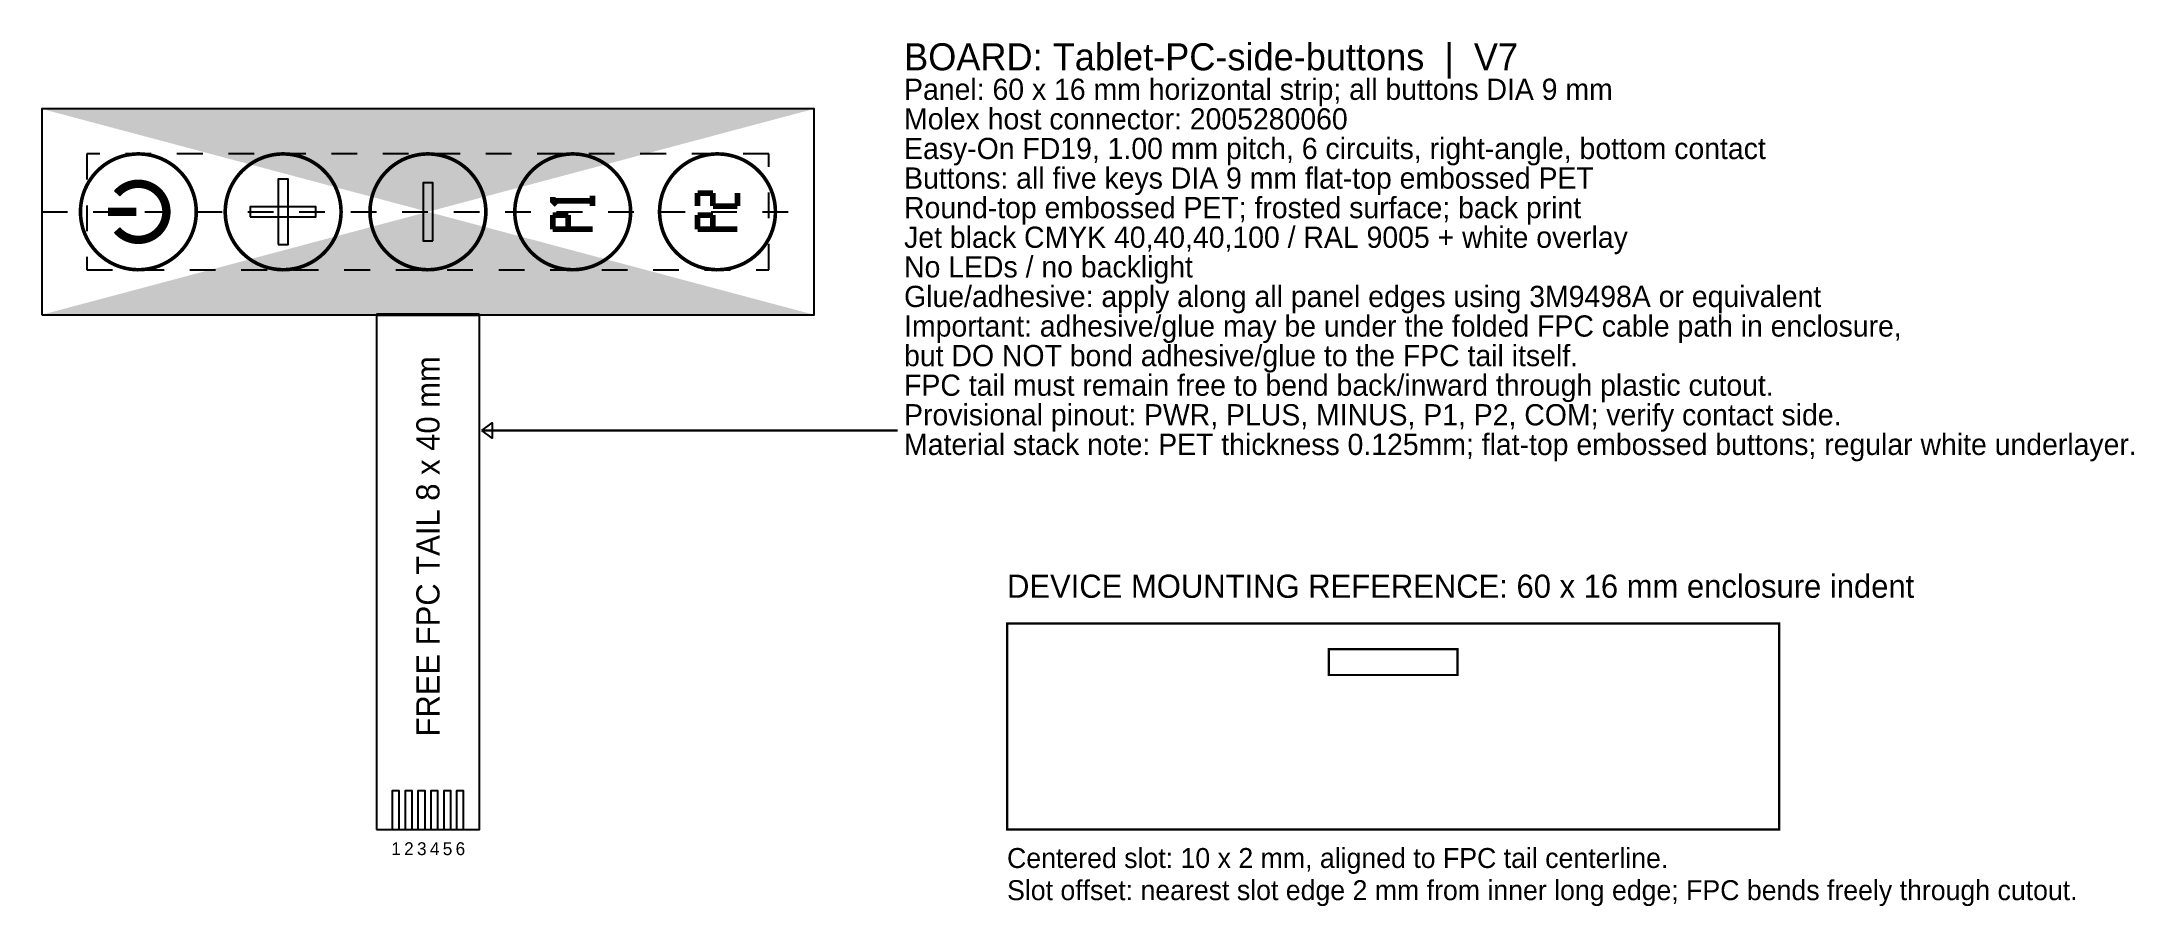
# Model space of a CAD drawing. Header units: millimetres. Extents: x 0 to 163, y -46 to 21.
import ezdxf
from ezdxf.enums import TextEntityAlignment as Align

# ---------------------------------------------------------------- set-up
doc = ezdxf.new("R2010")
doc.units = ezdxf.units.MM
doc.linetypes.add('DASHED', pattern=[4, 2, -2])
for name, color, linetype in [('00_PANEL_OUTER_CUT_DO_NOT_PRINT', 1, 'CONTINUOUS'), ('01_BACK_PRINT_FILL_JET_BLACK_CMYK_40_40_40_100_RAL9005', 250, 'CONTINUOUS'), ('02_BACK_PRINT_WHITE_OVERLAY_OUTLINED_ROTATED_90_RIGHT', 7, 'CONTINUOUS'), ('03_FLAT_TOP_EMBOSS_BUTTONS_DIA9_POWER_PLUS_MINUS', 5, 'CONTINUOUS'), ('03B_FLAT_TOP_EMBOSS_BUTTONS_DIA9_P1_P2', 5, 'CONTINUOUS'), ('04_REAR_FPC_TAIL_FREE_NO_ADHESIVE_ON_TAIL', 3, 'CONTINUOUS'), ('05_REAR_ADHESIVE_3M9498A_EDGE_GLUE', 2, 'DASHED'), ('06_CONNECTOR_PINOUT_DO_NOT_PRINT', 4, 'CONTINUOUS'), ('07_ANNOTATION_NOTES_DO_NOT_PRINT', 6, 'CONTINUOUS')]:
    doc.layers.add(name, color=color, linetype=linetype)

msp = doc.modelspace()

# ---------------------------------------------------------------- linework, layer by layer
at = {"layer": '00_PANEL_OUTER_CUT_DO_NOT_PRINT'}
msp.add_lwpolyline([(0, 0), (60, 0), (60, 16), (0, 16)], close=True, dxfattribs=at)
at = {"layer": '01_BACK_PRINT_FILL_JET_BLACK_CMYK_40_40_40_100_RAL9005'}
msp.add_solid([(0, 0), (60, 0), (60, 16), (0, 16)], dxfattribs=at)
at = {"layer": '02_BACK_PRINT_WHITE_OVERLAY_OUTLINED_ROTATED_90_RIGHT', "const_width": 0.28}
for points in [[(12, 8), (11.99094, 8.285408), (11.963797, 8.569666), (11.918679, 8.851631), (11.855769, 9.130166), (11.77532, 9.404151), (11.677656, 9.672481), (11.563169, 9.934077), (11.432322, 10.187885), (11.285641, 10.432884), (11.123716, 10.668086), (10.9472, 10.892544), (10.756803, 11.105356), (10.553292, 11.305663), (10.337487, 11.492659), (10.110256, 11.665592), (9.872515, 11.823764), (9.62522, 11.96654), (9.369368, 12.093344), (9.105988, 12.203665), (8.836142, 12.29706), (8.560915, 12.373152), (8.281417, 12.431635), (7.998772, 12.472273), (7.714119, 12.494903), (7.428603, 12.499434), (7.143375, 12.485846), (6.859583, 12.454196), (6.57837, 12.404611), (6.300868, 12.33729), (6.028194, 12.252504), (5.761447, 12.150594), (5.5017, 12.031972), (5.25, 11.897114), (5.00736, 11.746564), (4.774756, 11.580928), (4.553127, 11.400873), (4.343363, 11.207124), (4.14631, 11.000461), (3.962761, 10.781715), (3.793455, 10.551769), (3.639075, 10.311548), (3.50024, 10.062019), (3.377512, 9.804187), (3.271383, 9.539091), (3.182282, 9.267797), (3.110566, 8.991397), (3.056525, 8.711006), (3.020376, 8.427752), (3.002266, 8.142776), (3.002266, 7.857224), (3.020376, 7.572248), (3.056525, 7.288994), (3.110566, 7.008603), (3.182282, 6.732203), (3.271383, 6.460909), (3.377512, 6.195813), (3.50024, 5.937981), (3.639075, 5.688452), (3.793455, 5.448231), (3.962761, 5.218285), (4.14631, 4.999539), (4.343363, 4.792876), (4.553127, 4.599127), (4.774756, 4.419072), (5.00736, 4.253436), (5.25, 4.102886), (5.5017, 3.968028), (5.761447, 3.849406), (6.028194, 3.747496), (6.300868, 3.66271), (6.57837, 3.595389), (6.859583, 3.545804), (7.143375, 3.514154), (7.428603, 3.500566), (7.714119, 3.505097), (7.998772, 3.527727), (8.281417, 3.568365), (8.560915, 3.626848), (8.836142, 3.70294), (9.105988, 3.796335), (9.369368, 3.906656), (9.62522, 4.03346), (9.872515, 4.176236), (10.110256, 4.334408), (10.337487, 4.507341), (10.553292, 4.694337), (10.756803, 4.894644), (10.9472, 5.107456), (11.123716, 5.331914), (11.285641, 5.567116), (11.432322, 5.812115), (11.563169, 6.065923), (11.677656, 6.327519), (11.77532, 6.595849), (11.855769, 6.869834), (11.918679, 7.148369), (11.963797, 7.430334), (11.99094, 7.714592), (12, 8)], [(23.25, 8), (23.24094, 8.285408), (23.213797, 8.569666), (23.168679, 8.851631), (23.105769, 9.130166), (23.02532, 9.404151), (22.927656, 9.672481), (22.813169, 9.934077), (22.682322, 10.187885), (22.535641, 10.432884), (22.373716, 10.668086), (22.1972, 10.892544), (22.006803, 11.105356), (21.803292, 11.305663), (21.587487, 11.492659), (21.360256, 11.665592), (21.122515, 11.823764), (20.87522, 11.96654), (20.619368, 12.093344), (20.355988, 12.203665), (20.086142, 12.29706), (19.810915, 12.373152), (19.531417, 12.431635), (19.248772, 12.472273), (18.964119, 12.494903), (18.678603, 12.499434), (18.393375, 12.485846), (18.109583, 12.454196), (17.82837, 12.404611), (17.550868, 12.33729), (17.278194, 12.252504), (17.011447, 12.150594), (16.7517, 12.031972), (16.5, 11.897114), (16.25736, 11.746564), (16.024756, 11.580928), (15.803127, 11.400873), (15.593363, 11.207124), (15.39631, 11.000461), (15.212761, 10.781715), (15.043455, 10.551769), (14.889075, 10.311548), (14.75024, 10.062019), (14.627512, 9.804187), (14.521383, 9.539091), (14.432282, 9.267797), (14.360566, 8.991397), (14.306525, 8.711006), (14.270376, 8.427752), (14.252266, 8.142776), (14.252266, 7.857224), (14.270376, 7.572248), (14.306525, 7.288994), (14.360566, 7.008603), (14.432282, 6.732203), (14.521383, 6.460909), (14.627512, 6.195813), (14.75024, 5.937981), (14.889075, 5.688452), (15.043455, 5.448231), (15.212761, 5.218285), (15.39631, 4.999539), (15.593363, 4.792876), (15.803127, 4.599127), (16.024756, 4.419072), (16.25736, 4.253436), (16.5, 4.102886), (16.7517, 3.968028), (17.011447, 3.849406), (17.278194, 3.747496), (17.550868, 3.66271), (17.82837, 3.595389), (18.109583, 3.545804), (18.393375, 3.514154), (18.678603, 3.500566), (18.964119, 3.505097), (19.248772, 3.527727), (19.531417, 3.568365), (19.810915, 3.626848), (20.086142, 3.70294), (20.355988, 3.796335), (20.619368, 3.906656), (20.87522, 4.03346), (21.122515, 4.176236), (21.360256, 4.334408), (21.587487, 4.507341), (21.803292, 4.694337), (22.006803, 4.894644), (22.1972, 5.107456), (22.373716, 5.331914), (22.535641, 5.567116), (22.682322, 5.812115), (22.813169, 6.065923), (22.927656, 6.327519), (23.02532, 6.595849), (23.105769, 6.869834), (23.168679, 7.148369), (23.213797, 7.430334), (23.24094, 7.714592), (23.25, 8)], [(34.5, 8), (34.49094, 8.285408), (34.463797, 8.569666), (34.418679, 8.851631), (34.355769, 9.130166), (34.27532, 9.404151), (34.177656, 9.672481), (34.063169, 9.934077), (33.932322, 10.187885), (33.785641, 10.432884), (33.623716, 10.668086), (33.4472, 10.892544), (33.256803, 11.105356), (33.053292, 11.305663), (32.837487, 11.492659), (32.610256, 11.665592), (32.372515, 11.823764), (32.12522, 11.96654), (31.869368, 12.093344), (31.605988, 12.203665), (31.336142, 12.29706), (31.060915, 12.373152), (30.781417, 12.431635), (30.498772, 12.472273), (30.214119, 12.494903), (29.928603, 12.499434), (29.643375, 12.485846), (29.359583, 12.454196), (29.07837, 12.404611), (28.800868, 12.33729), (28.528194, 12.252504), (28.261447, 12.150594), (28.0017, 12.031972), (27.75, 11.897114), (27.50736, 11.746564), (27.274756, 11.580928), (27.053127, 11.400873), (26.843363, 11.207124), (26.64631, 11.000461), (26.462761, 10.781715), (26.293455, 10.551769), (26.139075, 10.311548), (26.00024, 10.062019), (25.877512, 9.804187), (25.771383, 9.539091), (25.682282, 9.267797), (25.610566, 8.991397), (25.556525, 8.711006), (25.520376, 8.427752), (25.502266, 8.142776), (25.502266, 7.857224), (25.520376, 7.572248), (25.556525, 7.288994), (25.610566, 7.008603), (25.682282, 6.732203), (25.771383, 6.460909), (25.877512, 6.195813), (26.00024, 5.937981), (26.139075, 5.688452), (26.293455, 5.448231), (26.462761, 5.218285), (26.64631, 4.999539), (26.843363, 4.792876), (27.053127, 4.599127), (27.274756, 4.419072), (27.50736, 4.253436), (27.75, 4.102886), (28.0017, 3.968028), (28.261447, 3.849406), (28.528194, 3.747496), (28.800868, 3.66271), (29.07837, 3.595389), (29.359583, 3.545804), (29.643375, 3.514154), (29.928603, 3.500566), (30.214119, 3.505097), (30.498772, 3.527727), (30.781417, 3.568365), (31.060915, 3.626848), (31.336142, 3.70294), (31.605988, 3.796335), (31.869368, 3.906656), (32.12522, 4.03346), (32.372515, 4.176236), (32.610256, 4.334408), (32.837487, 4.507341), (33.053292, 4.694337), (33.256803, 4.894644), (33.4472, 5.107456), (33.623716, 5.331914), (33.785641, 5.567116), (33.932322, 5.812115), (34.063169, 6.065923), (34.177656, 6.327519), (34.27532, 6.595849), (34.355769, 6.869834), (34.418679, 7.148369), (34.463797, 7.430334), (34.49094, 7.714592), (34.5, 8)], [(45.75, 8), (45.74094, 8.285408), (45.713796, 8.569666), (45.668679, 8.851631), (45.605769, 9.130166), (45.525319, 9.404151), (45.427656, 9.672481), (45.313169, 9.934077), (45.182323, 10.187885), (45.035641, 10.432883), (44.873716, 10.668086), (44.6972, 10.892544), (44.506803, 11.105355), (44.303293, 11.305663), (44.087487, 11.492659), (43.860256, 11.665592), (43.622515, 11.823765), (43.37522, 11.96654), (43.119367, 12.093344), (42.855988, 12.203665), (42.586142, 12.29706), (42.310916, 12.373152), (42.031417, 12.431635), (41.748772, 12.472273), (41.464119, 12.494903), (41.178603, 12.499434), (40.893375, 12.485846), (40.609584, 12.454197), (40.32837, 12.404611), (40.050868, 12.33729), (39.778194, 12.252503), (39.511446, 12.150594), (39.251701, 12.031972), (39, 11.897115), (38.75736, 11.746564), (38.524756, 11.580928), (38.303127, 11.400873), (38.093362, 11.207124), (37.89631, 11.00046), (37.712761, 10.781716), (37.543456, 10.551769), (37.389074, 10.311549), (37.25024, 10.062019), (37.127512, 9.804187), (37.021384, 9.539091), (36.932282, 9.267796), (36.860566, 8.991397), (36.806525, 8.711007), (36.770376, 8.427752), (36.752266, 8.142776), (36.752266, 7.857224), (36.770376, 7.572248), (36.806525, 7.288993), (36.860566, 7.008603), (36.932282, 6.732204), (37.021384, 6.460909), (37.127512, 6.195813), (37.25024, 5.937981), (37.389074, 5.688451), (37.543456, 5.448231), (37.712761, 5.218285), (37.89631, 4.99954), (38.093362, 4.792876), (38.303127, 4.599127), (38.524756, 4.419072), (38.75736, 4.253436), (39, 4.102885), (39.251701, 3.968028), (39.511446, 3.849406), (39.778194, 3.747497), (40.050868, 3.66271), (40.32837, 3.595389), (40.609584, 3.545803), (40.893375, 3.514154), (41.178603, 3.500566), (41.464119, 3.505097), (41.748772, 3.527727), (42.031417, 3.568365), (42.310916, 3.626848), (42.586142, 3.70294), (42.855988, 3.796335), (43.119367, 3.906656), (43.37522, 4.03346), (43.622515, 4.176235), (43.860256, 4.334408), (44.087487, 4.507341), (44.303293, 4.694337), (44.506803, 4.894645), (44.6972, 5.107456), (44.873716, 5.331914), (45.035641, 5.567117), (45.182323, 5.812115), (45.313169, 6.065923), (45.427656, 6.327519), (45.525319, 6.595849), (45.605769, 6.869834), (45.668679, 7.148369), (45.713796, 7.430334), (45.74094, 7.714592), (45.75, 8)], [(57, 8), (56.99094, 8.285408), (56.963796, 8.569666), (56.918679, 8.851631), (56.855769, 9.130166), (56.775319, 9.404151), (56.677656, 9.672481), (56.563169, 9.934077), (56.432323, 10.187885), (56.285641, 10.432883), (56.123716, 10.668086), (55.9472, 10.892544), (55.756803, 11.105355), (55.553293, 11.305663), (55.337487, 11.492659), (55.110256, 11.665592), (54.872515, 11.823765), (54.62522, 11.96654), (54.369367, 12.093344), (54.105988, 12.203665), (53.836142, 12.29706), (53.560916, 12.373152), (53.281417, 12.431635), (52.998772, 12.472273), (52.714119, 12.494903), (52.428603, 12.499434), (52.143375, 12.485846), (51.859584, 12.454197), (51.57837, 12.404611), (51.300868, 12.33729), (51.028194, 12.252503), (50.761446, 12.150594), (50.501701, 12.031972), (50.25, 11.897115), (50.00736, 11.746564), (49.774756, 11.580928), (49.553127, 11.400873), (49.343362, 11.207124), (49.14631, 11.00046), (48.962761, 10.781716), (48.793456, 10.551769), (48.639074, 10.311549), (48.50024, 10.062019), (48.377512, 9.804187), (48.271384, 9.539091), (48.182282, 9.267796), (48.110566, 8.991397), (48.056525, 8.711007), (48.020376, 8.427752), (48.002266, 8.142776), (48.002266, 7.857224), (48.020376, 7.572248), (48.056525, 7.288993), (48.110566, 7.008603), (48.182282, 6.732204), (48.271384, 6.460909), (48.377512, 6.195813), (48.50024, 5.937981), (48.639074, 5.688451), (48.793456, 5.448231), (48.962761, 5.218285), (49.14631, 4.99954), (49.343362, 4.792876), (49.553127, 4.599127), (49.774756, 4.419072), (50.00736, 4.253436), (50.25, 4.102885), (50.501701, 3.968028), (50.761446, 3.849406), (51.028194, 3.747497), (51.300868, 3.66271), (51.57837, 3.595389), (51.859584, 3.545803), (52.143375, 3.514154), (52.428603, 3.500566), (52.714119, 3.505097), (52.998772, 3.527727), (53.281417, 3.568365), (53.560916, 3.626848), (53.836142, 3.70294), (54.105988, 3.796335), (54.369367, 3.906656), (54.62522, 4.03346), (54.872515, 4.176235), (55.110256, 4.334408), (55.337487, 4.507341), (55.553293, 4.694337), (55.756803, 4.894645), (55.9472, 5.107456), (56.123716, 5.331914), (56.285641, 5.567117), (56.432323, 5.812115), (56.563169, 6.065923), (56.677656, 6.327519), (56.775319, 6.595849), (56.855769, 6.869834), (56.918679, 7.148369), (56.963796, 7.430334), (56.99094, 7.714592), (57, 8)]]:
    msp.add_lwpolyline(points, close=True, dxfattribs=at)
at = {"layer": '02_BACK_PRINT_WHITE_OVERLAY_OUTLINED_ROTATED_90_RIGHT'}
for points, const_width in [([(5.830023, 6.598723), (5.919845, 6.498165), (6.015711, 6.403352), (6.117255, 6.314646), (6.224089, 6.232388), (6.335804, 6.156892), (6.451972, 6.088446), (6.57215, 6.027313), (6.695877, 5.973726), (6.82268, 5.927891), (6.952074, 5.889982), (7.083564, 5.860145), (7.216647, 5.838493), (7.350814, 5.825111), (7.485551, 5.820048), (7.620344, 5.823324), (7.754677, 5.834927), (7.888035, 5.854813), (8.019909, 5.882904), (8.149795, 5.919095), (8.277194, 5.963245), (8.40162, 6.015187), (8.522597, 6.074722), (8.639663, 6.141622), (8.752368, 6.215631), (8.860283, 6.296466), (8.962995, 6.383817), (9.060109, 6.477351), (9.151256, 6.57671), (9.236086, 6.681514), (9.314274, 6.791361), (9.385523, 6.905832), (9.449558, 7.024488), (9.506136, 7.146876), (9.555039, 7.272528), (9.596081, 7.400963), (9.629104, 7.531689), (9.653983, 7.664206), (9.670622, 7.798009), (9.678957, 7.932584), (9.678957, 8.067416), (9.670622, 8.201991), (9.653983, 8.335794), (9.629104, 8.468311), (9.596081, 8.599037), (9.555039, 8.727472), (9.506136, 8.853124), (9.449558, 8.975512), (9.385523, 9.094168), (9.314274, 9.208639), (9.236086, 9.318486), (9.151256, 9.42329), (9.060109, 9.522649), (8.962995, 9.616183), (8.860283, 9.703534), (8.752368, 9.784369), (8.639663, 9.858378), (8.522597, 9.925278), (8.40162, 9.984813), (8.277194, 10.036755), (8.149795, 10.080905), (8.019909, 10.117096), (7.888035, 10.145187), (7.754677, 10.165073), (7.620344, 10.176676), (7.485551, 10.179952), (7.350814, 10.174889), (7.216647, 10.161507), (7.083564, 10.139855), (6.952074, 10.110018), (6.82268, 10.072109), (6.695877, 10.026274), (6.57215, 9.972687), (6.451972, 9.911554), (6.335804, 9.843108), (6.224089, 9.767612), (6.117255, 9.685354), (6.015711, 9.596648), (5.919845, 9.501835), (5.830023, 9.401277)], 0.65), ([(7.35, 8), (5.15, 8)], 0.65), ([(40, 8.55), (39.7, 8.85), (39.7, 9.15)], 0.44), ([(42.8, 8.85), (39.7, 8.85)], 0.44), ([(42.8, 8.45), (42.8, 9.25)], 0.44), ([(50.95, 8.45), (50.95, 9.45)], 0.44), ([(50.95, 9.45), (52.15, 9.45)], 0.44), ([(52.15, 9.45), (52.15, 8.45)], 0.44), ([(52.15, 8.45), (54.05, 8.45)], 0.44), ([(54.05, 8.45), (54.05, 9.45)], 0.44), ([(39.7, 6.65), (39.7, 7.75)], 0.44), ([(39.7, 7.75), (40.9, 7.75)], 0.44), ([(42.8, 6.65), (39.7, 6.65)], 0.44), ([(40.9, 7.75), (40.9, 6.65)], 0.44), ([(50.95, 6.65), (50.95, 7.75)], 0.44), ([(50.95, 7.75), (52.15, 7.75)], 0.44), ([(54.05, 6.65), (50.95, 6.65)], 0.44), ([(52.15, 7.75), (52.15, 6.65)], 0.44)]:
    msp.add_lwpolyline(points, dxfattribs=dict(at, const_width=const_width))
for points in [[(18.37, 5.45), (19.13, 5.45), (19.13, 10.55), (18.37, 10.55)], [(30.38, 5.75), (30.38, 10.25), (29.62, 10.25), (29.62, 5.75)], [(16.2, 7.62), (21.3, 7.62), (21.3, 8.38), (16.2, 8.38)]]:
    msp.add_lwpolyline(points, close=True, dxfattribs=at)
at = {"layer": '03_FLAT_TOP_EMBOSS_BUTTONS_DIA9_POWER_PLUS_MINUS'}
for centre in [(7.5, 8), (18.75, 8), (30, 8)]:
    msp.add_circle(centre, 4.5, dxfattribs=at)
at = {"layer": '03B_FLAT_TOP_EMBOSS_BUTTONS_DIA9_P1_P2'}
for centre in [(41.25, 8), (52.5, 8)]:
    msp.add_circle(centre, 4.5, dxfattribs=at)
at = {"layer": '04_REAR_FPC_TAIL_FREE_NO_ADHESIVE_ON_TAIL', "const_width": 0.25}
msp.add_lwpolyline([(26, 0), (34, 0)], dxfattribs=at)
at = {"layer": '04_REAR_FPC_TAIL_FREE_NO_ADHESIVE_ON_TAIL'}
msp.add_lwpolyline([(26, -40), (34, -40), (34, 0), (26, 0)], close=True, dxfattribs=at)
at = {"layer": '05_REAR_ADHESIVE_3M9498A_EDGE_GLUE', "linetype": 'DASHED'}
for points in [[(0, 0), (60, 0), (60, 16), (0, 16)], [(3.5, 3.5), (56.5, 3.5), (56.5, 12.5), (3.5, 12.5)]]:
    msp.add_lwpolyline(points, close=True, dxfattribs=at)
at = {"layer": '06_CONNECTOR_PINOUT_DO_NOT_PRINT'}
for points in [[(27.225, -40), (27.775, -40), (27.775, -37), (27.225, -37)], [(28.225, -40), (28.775, -40), (28.775, -37), (28.225, -37)], [(29.225, -40), (29.775, -40), (29.775, -37), (29.225, -37)], [(30.225, -40), (30.775, -40), (30.775, -37), (30.225, -37)], [(31.225, -40), (31.775, -40), (31.775, -37), (31.225, -37)], [(32.225, -40), (32.775, -40), (32.775, -37), (32.225, -37)]]:
    msp.add_lwpolyline(points, close=True, dxfattribs=at)
at = {"layer": '07_ANNOTATION_NOTES_DO_NOT_PRINT', "linetype": 'DASHED'}
msp.add_lwpolyline([(0, 8), (60, 8)], dxfattribs=at)
at = {"layer": '07_ANNOTATION_NOTES_DO_NOT_PRINT', "const_width": 0.18}
msp.add_lwpolyline([(66.5, -9), (34.2, -9)], dxfattribs=at)
at = {"layer": '07_ANNOTATION_NOTES_DO_NOT_PRINT'}
msp.add_lwpolyline([(34.2, -9), (35, -8.4), (35, -9.6)], close=True, dxfattribs=at)
at = {"layer": '07_ANNOTATION_NOTES_DO_NOT_PRINT', "const_width": 0.18}
for points in [[(75, -40), (135, -40), (135, -24), (75, -24)], [(100, -28), (110, -28), (110, -26), (100, -26)]]:
    msp.add_lwpolyline(points, close=True, dxfattribs=at)

# ---------------------------------------------------------------- texts
at = {"layer": '04_REAR_FPC_TAIL_FREE_NO_ADHESIVE_ON_TAIL'}
msp.add_text('FREE FPC TAIL 8 x 40 mm', height=1.8, rotation=90, dxfattribs=at).set_placement((30, -18), align=Align.MIDDLE_CENTER)
at = {"layer": '06_CONNECTOR_PINOUT_DO_NOT_PRINT'}
for s, p in [('1', (27.15, -42)), ('2', (28.15, -42)), ('3', (29.15, -42)), ('4', (30.15, -42)), ('5', (31.15, -42)), ('6', (32.15, -42))]:
    msp.add_text(s, height=1, dxfattribs=at).set_placement(p)
at = {"layer": '07_ANNOTATION_NOTES_DO_NOT_PRINT'}
for s, height, p in [('BOARD: Tablet-PC-side-buttons  |  V7', 2.1, (67, 19)), ('Panel: 60 x 16 mm horizontal strip; all buttons DIA 9 mm', 1.65, (67, 16.7)), ('Molex host connector: 2005280060', 1.65, (67, 14.4)), ('Easy-On FD19, 1.00 mm pitch, 6 circuits, right-angle, bottom contact', 1.65, (67, 12.1)), ('Buttons: all five keys DIA 9 mm flat-top embossed PET', 1.65, (67, 9.8)), ('Round-top embossed PET; frosted surface; back print', 1.65, (67, 7.5)), ('Jet black CMYK 40,40,40,100 / RAL 9005 + white overlay', 1.65, (67, 5.2)), ('No LEDs / no backlight', 1.65, (67, 2.9)), ('Glue/adhesive: apply along all panel edges using 3M9498A or equivalent', 1.65, (67, 0.6)), ('Important: adhesive/glue may be under the folded FPC cable path in enclosure,', 1.65, (67, -1.7)), ('but DO NOT bond adhesive/glue to the FPC tail itself.', 1.65, (67, -4)), ('FPC tail must remain free to bend back/inward through plastic cutout.', 1.65, (67, -6.3)), ('Provisional pinout: PWR, PLUS, MINUS, P1, P2, COM; verify contact side.', 1.65, (67, -8.6)), ('Material stack note: PET thickness 0.125mm; flat-top embossed buttons; regular white underlayer.', 1.65, (67, -10.9)), ('DEVICE MOUNTING REFERENCE: 60 x 16 mm enclosure indent', 1.8, (75, -22)), ('Centered slot: 10 x 2 mm, aligned to FPC tail centerline.', 1.55, (75, -43)), ('Slot offset: nearest slot edge 2 mm from inner long edge; FPC bends freely through cutout.', 1.55, (75, -45.5))]:
    msp.add_text(s, height=height, dxfattribs=at).set_placement(p)

doc.saveas('drawing.dxf')
